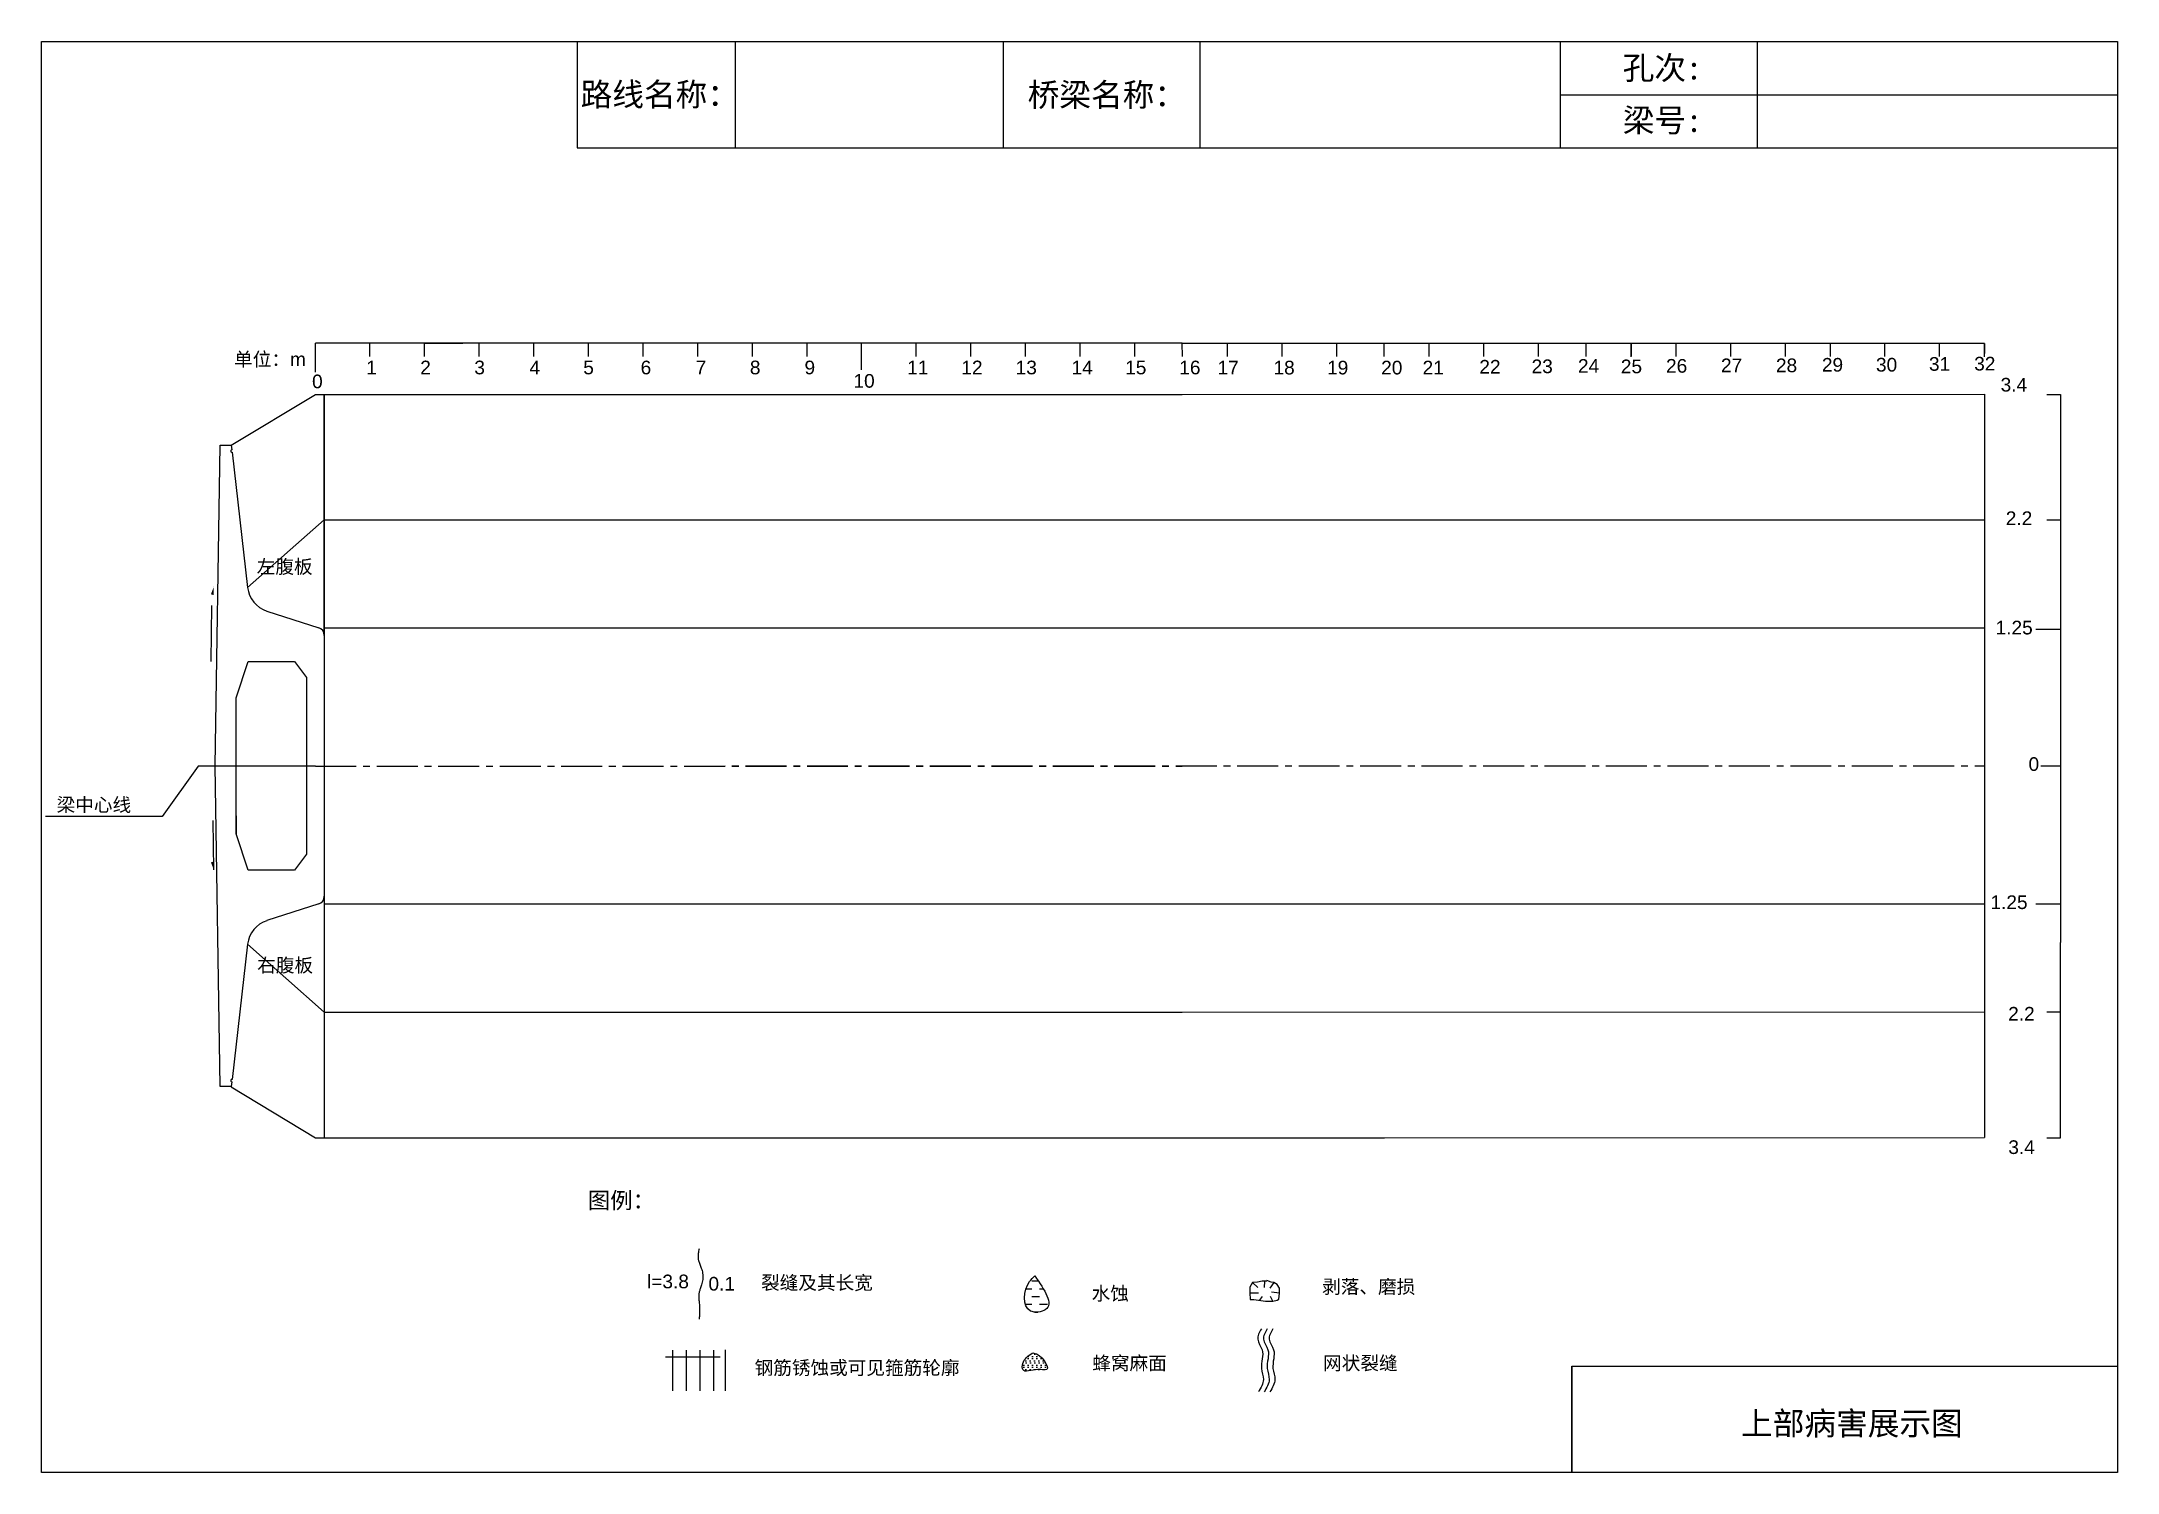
# Model space of a CAD drawing. Header units: millimetres. Extents: x 3305.1 to 3343.1, y 1660.6 to 1686.8.
import ezdxf

# ---------------------------------------------------------------- set-up
doc = ezdxf.new("R2010")
doc.units = ezdxf.units.MM
for name, pattern in [('1', [2, 1, 1]), ('CENTER2', [1.125, 0.75, -0.125, 0.125, -0.125]), ('DASHED', [0.75, 0.5, -0.25])]:
    doc.linetypes.add(name, pattern=pattern)
for name, color, linetype in [('1', 1, 'Continuous'), ('加固措施', 7, 'Continuous'), ('图层1', 7, 'Continuous'), ('病害', 5, 'Continuous')]:
    doc.layers.add(name, color=color, linetype=linetype)
doc.styles.get("Standard").update_dxf_attribs({"font": 'arial.ttf'})
doc.styles.add('汉字', font='')
doc.styles.get('汉字').set_extended_font_data('SimSun')
pattern_1 = [(0, (3021.06641, 1639.54322), (0.0396875, 0.079375), [0, -0.079375])]
pattern_2 = [(0, (2813.61506, 1609.972724), (0.0396875, 0.079375), [0, -0.079375])]
pattern_3 = [(0, (3051.34034, 1645.9957), (0.142875, 0.142875), [0.142875, -0.142875])]

# ---------------------------------------------------------------- blocks, each defined once
blk = doc.blocks.new('adfsd')
at = {"lineweight": -2, "ltscale": 0.5}
for p, q in [((1140.876, -3083.768), (1140.94, -3083.769)), ((1140.897, -3083.694), (1140.936, -3083.729)), ((1140.948, -3083.824), (1140.969, -3083.796)), ((1140.983, -3083.682), (1140.981, -3083.729)), ((1141.053, -3083.694), (1141.022, -3083.735)), ((1141.045, -3083.83), (1141.028, -3083.796)), ((1141.094, -3083.772), (1141.036, -3083.763))]:
    blk.add_line(p, q, dxfattribs=at)
blk.add_lwpolyline([(1141, -3083.682), (1140.967, -3083.682), (1140.934, -3083.69), (1140.897, -3083.694), (1140.876, -3083.727), (1140.876, -3083.768), (1140.88, -3083.818), (1140.905, -3083.818), (1140.991, -3083.83), (1141.045, -3083.83), (1141.078, -3083.822), (1141.09, -3083.814), (1141.094, -3083.772), (1141.094, -3083.735), (1141.078, -3083.707), (1141.053, -3083.694), (1141.033, -3083.69), (1141, -3083.678)], dxfattribs=at)

msp = doc.modelspace()

# ---------------------------------------------------------------- hatches: boundary and pattern name
at = {"layer": '加固措施', "lineweight": -2}
h = msp.add_hatch(dxfattribs=at)
h.set_pattern_fill('DASH', color=256, scale=0.045)
h.set_pattern_definition(pattern_3)
edge = h.paths.add_edge_path()
edge.add_spline(control_points=[(3323.288, 1664.233), (3323.253, 1664.201), (3323.086, 1664.053), (3323.041, 1663.516), (3323.711, 1663.611), (3323.463, 1663.975), (3323.288, 1664.233)], knot_values=[0, 0, 0, 0, 3.237042, 15.187225, 21.182779, 35.601669, 35.601669, 35.601669, 35.601669], degree=3, periodic=0)
h = msp.add_hatch(dxfattribs=at)
h.set_pattern_fill('DASH', color=256, scale=0.045)
h.set_pattern_definition(pattern_3)
edge = h.paths.add_edge_path()
edge.add_spline(control_points=[(3323.288, 1664.233), (3323.253, 1664.201), (3323.086, 1664.053), (3323.041, 1663.516), (3323.711, 1663.611), (3323.463, 1663.975), (3323.288, 1664.233)], knot_values=[0, 0, 0, 0, 3.237042, 15.187225, 21.182779, 35.601669, 35.601669, 35.601669, 35.601669], degree=3, periodic=0)
h = msp.add_hatch(dxfattribs=at)
h.set_pattern_fill('DOTS', scale=0.05)
h.set_pattern_definition(pattern_1)
edge = h.paths.add_edge_path()
edge.add_spline(control_points=[(3323.241, 1662.821), (3323.166, 1662.769), (3323.061, 1662.697), (3323.049, 1662.428), (3323.299, 1662.551), (3323.638, 1662.455), (3323.385, 1662.827), (3323.249, 1662.821), (3323.241, 1662.821)], knot_values=[0, 0, 0, 0, 5.205471, 7.397577, 12.944796, 16.169923, 23.88441, 24.400432, 24.400432, 24.400432, 24.400432], degree=3, periodic=0)
h = msp.add_hatch(dxfattribs=at)
h.set_pattern_fill('DOTS', scale=0.05)
h.set_pattern_definition(pattern_1)
edge = h.paths.add_edge_path()
edge.add_spline(control_points=[(3323.241, 1662.821), (3323.166, 1662.769), (3323.061, 1662.697), (3323.049, 1662.428), (3323.299, 1662.551), (3323.638, 1662.455), (3323.385, 1662.827), (3323.249, 1662.821), (3323.241, 1662.821)], knot_values=[0, 0, 0, 0, 5.205471, 7.397577, 12.944796, 16.169923, 23.88441, 24.400432, 24.400432, 24.400432, 24.400432], degree=3, periodic=0)
at = {"layer": '病害', "lineweight": -2}
h = msp.add_hatch(dxfattribs=at)
h.set_pattern_fill('DOTS', color=4, scale=0.05, style=0)
h.set_pattern_definition(pattern_2)
edge = h.paths.add_edge_path()
edge.add_spline(control_points=[(3323.241, 1662.821), (3323.166, 1662.769), (3323.061, 1662.697), (3323.049, 1662.428), (3323.299, 1662.551), (3323.638, 1662.455), (3323.385, 1662.827), (3323.249, 1662.821), (3323.241, 1662.821)], knot_values=[0, 0, 0, 0, 1.041094, 1.479515, 2.588959, 3.233985, 4.776882, 4.880086, 4.880086, 4.880086, 4.880086], degree=3, periodic=0)
h = msp.add_hatch(dxfattribs=at)
h.set_pattern_fill('DOTS', color=4, scale=0.05, style=0)
h.set_pattern_definition(pattern_2)
edge = h.paths.add_edge_path()
edge.add_spline(control_points=[(3323.241, 1662.821), (3323.166, 1662.769), (3323.061, 1662.697), (3323.049, 1662.428), (3323.299, 1662.551), (3323.638, 1662.455), (3323.385, 1662.827), (3323.249, 1662.821), (3323.241, 1662.821)], knot_values=[0, 0, 0, 0, 1.041094, 1.479515, 2.588959, 3.233985, 4.776882, 4.880086, 4.880086, 4.880086, 4.880086], degree=3, periodic=0)

# ---------------------------------------------------------------- linework, layer by layer
at = {"color": 0, "linetype": 'ByBlock'}
for p, q in [((3305.105, 1686.833), (3343.105, 1686.833)), ((3314.907, 1686.833), (3314.907, 1684.886)), ((3322.706, 1686.833), (3322.706, 1684.886)), ((3332.905, 1686.833), (3332.905, 1684.886)), ((3336.507, 1686.829), (3336.507, 1684.881)), ((3343.105, 1686.833), (3343.105, 1660.633)), ((3314.907, 1684.886), (3343.105, 1684.886)), ((3325.987, 1681.308), (3329.684, 1681.308)), ((3329.684, 1681.308), (3333.38, 1681.308)), ((3310.28, 1675.96), (3310.28, 1680.373)), ((3310.28, 1680.373), (3310.28, 1666.763)), ((3310.28, 1678.073), (3308.877, 1676.836)), ((3342.059, 1676.79), (3342.059, 1670.34)), ((3342.059, 1676.068), (3341.612, 1676.068)), ((3342.059, 1673.565), (3341.699, 1673.565)), ((3342.059, 1671.041), (3341.612, 1671.041)), ((3310.28, 1669.063), (3308.877, 1670.307)), ((3333.12, 1660.633), (3333.12, 1662.581)), ((3333.12, 1662.581), (3343.105, 1662.581)), ((3343.105, 1660.633), (3305.105, 1660.633))]:
    msp.add_line(p, q, dxfattribs=at)
at = {"color": 0}
for p, q in [((3310.117, 1680.779), (3310.117, 1681.308)), ((3325.987, 1681.308), (3310.117, 1681.308)), ((3310.117, 1680.779), (3310.117, 1681.308)), ((3325.987, 1681.308), (3310.117, 1681.308)), ((3311.117, 1681.067), (3311.117, 1681.308)), ((3311.117, 1681.067), (3311.117, 1681.308)), ((3312.117, 1681.067), (3312.117, 1681.308)), ((3312.117, 1681.308), (3312.817, 1681.308)), ((3312.117, 1681.067), (3312.117, 1681.308)), ((3312.117, 1681.308), (3312.817, 1681.308)), ((3313.117, 1681.067), (3313.117, 1681.308)), ((3313.117, 1681.067), (3313.117, 1681.308)), ((3314.117, 1681.067), (3314.117, 1681.308)), ((3314.117, 1681.067), (3314.117, 1681.308)), ((3315.117, 1681.067), (3315.117, 1681.308)), ((3315.117, 1681.067), (3315.117, 1681.308)), ((3316.117, 1681.067), (3316.117, 1681.308)), ((3316.117, 1681.067), (3316.117, 1681.308)), ((3317.117, 1681.067), (3317.117, 1681.308)), ((3317.117, 1681.067), (3317.117, 1681.308)), ((3318.117, 1681.067), (3318.117, 1681.308)), ((3318.117, 1681.067), (3318.117, 1681.308)), ((3319.117, 1681.067), (3319.117, 1681.308)), ((3319.117, 1681.067), (3319.117, 1681.308)), ((3320.117, 1680.825), (3320.117, 1681.308)), ((3320.117, 1680.825), (3320.117, 1681.308)), ((3321.117, 1681.067), (3321.117, 1681.308)), ((3321.117, 1681.067), (3321.117, 1681.308)), ((3322.117, 1681.067), (3322.117, 1681.308)), ((3322.117, 1681.067), (3322.117, 1681.308)), ((3323.117, 1681.067), (3323.117, 1681.308)), ((3323.117, 1681.067), (3323.117, 1681.308)), ((3324.117, 1681.067), (3324.117, 1681.308)), ((3324.117, 1681.067), (3324.117, 1681.308)), ((3325.117, 1681.067), (3325.117, 1681.308)), ((3325.117, 1681.067), (3325.117, 1681.308)), ((3325.988, 1681.067), (3325.987, 1681.308)), ((3326.813, 1681.064), (3326.813, 1681.306)), ((3326.813, 1681.064), (3326.813, 1681.306)), ((3327.813, 1681.064), (3327.813, 1681.306)), ((3327.813, 1681.064), (3327.813, 1681.306)), ((3328.813, 1681.064), (3328.813, 1681.306)), ((3328.813, 1681.064), (3328.813, 1681.306)), ((3329.684, 1681.064), (3329.683, 1681.306)), ((3330.508, 1681.064), (3330.508, 1681.306)), ((3331.508, 1681.064), (3331.508, 1681.306)), ((3332.508, 1681.064), (3332.508, 1681.306)), ((3333.379, 1681.064), (3333.379, 1681.308)), ((3334.204, 1681.063), (3334.204, 1681.308)), ((3335.027, 1681.064), (3335.027, 1681.305)), ((3336.027, 1681.064), (3336.027, 1681.305)), ((3337.027, 1681.064), (3337.027, 1681.305)), ((3337.849, 1681.064), (3337.849, 1681.305)), ((3338.849, 1681.064), (3338.849, 1681.305)), ((3339.849, 1681.064), (3339.849, 1681.308)), ((3340.67, 1681.063), (3340.67, 1681.304)), ((3341.81, 1680.372), (3342.06, 1680.372)), ((3341.81, 1680.372), (3342.06, 1680.372)), ((3342.06, 1680.372), (3342.06, 1678.072)), ((3342.06, 1680.372), (3342.06, 1678.072)), ((3342.06, 1678.072), (3341.81, 1678.072)), ((3342.06, 1678.072), (3341.81, 1678.072)), ((3342.059, 1678.07), (3342.059, 1676.79)), ((3342.059, 1678.07), (3342.059, 1676.79)), ((3307.974, 1673.568), (3307.313, 1672.642)), ((3307.974, 1673.568), (3307.313, 1672.642)), ((3307.313, 1672.642), (3305.18, 1672.642)), ((3307.313, 1672.642), (3305.18, 1672.642)), ((3342.059, 1669.06), (3342.059, 1670.34)), ((3342.059, 1669.06), (3342.059, 1670.34)), ((3342.059, 1669.06), (3341.809, 1669.06)), ((3342.059, 1669.06), (3341.809, 1669.06)), ((3342.059, 1666.76), (3342.059, 1669.06)), ((3342.059, 1666.76), (3342.059, 1669.06)), ((3341.809, 1666.76), (3342.059, 1666.76)), ((3341.809, 1666.76), (3342.059, 1666.76))]:
    msp.add_line(p, q, dxfattribs=at)
for p, q in [((3333.379, 1681.308), (3334.204, 1681.308)), ((3334.204, 1681.308), (3334.204, 1681.075)), ((3334.204, 1681.308), (3337.027, 1681.308)), ((3337.027, 1681.308), (3339.849, 1681.308)), ((3339.849, 1681.308), (3340.67, 1681.308)), ((3340.67, 1681.304), (3340.67, 1681.124)), ((3310.117, 1680.373), (3340.67, 1680.376)), ((3340.67, 1680.376), (3340.671, 1666.764)), ((3308.577, 1679.443), (3310.117, 1680.373)), ((3308.577, 1679.443), (3310.117, 1680.373)), ((3310.117, 1680.373), (3325.987, 1680.373)), ((3310.28, 1678.073), (3340.67, 1678.076)), ((3310.28, 1678.073), (3325.987, 1678.073)), ((3310.28, 1676.1), (3340.67, 1676.1)), ((3310.117, 1673.568), (3307.974, 1673.568)), ((3310.117, 1673.568), (3307.974, 1673.568)), ((3310.28, 1671.043), (3340.671, 1671.044)), ((3310.28, 1669.063), (3340.671, 1669.066)), ((3310.28, 1669.063), (3325.987, 1669.063)), ((3308.577, 1667.693), (3310.117, 1666.763)), ((3308.577, 1667.693), (3310.117, 1666.763)), ((3310.117, 1666.763), (3340.671, 1666.764)), ((3310.117, 1666.763), (3329.686, 1666.763))]:
    msp.add_line(p, q)
at = {"color": 5, "linetype": '1', "ltscale": 7.5}
for p, q in [((3308.283, 1673.572), (3308.372, 1679.443)), ((3308.372, 1679.443), (3308.577, 1679.443)), ((3308.577, 1679.443), (3308.587, 1679.356)), ((3308.592, 1679.312), (3308.877, 1676.836)), ((3309.23, 1676.406), (3310.178, 1676.1)), ((3310.28, 1675.96), (3310.28, 1671.183)), ((3308.372, 1667.7), (3308.283, 1673.572)), ((3310.178, 1671.043), (3309.23, 1670.737)), ((3308.877, 1670.307), (3308.592, 1667.831)), ((3308.577, 1667.7), (3308.372, 1667.7)), ((3308.587, 1667.787), (3308.577, 1667.7))]:
    msp.add_line(p, q, dxfattribs=at)
at = {"color": 7, "linetype": 'Continuous', "ltscale": 7.5}
for p, q in [((3308.217, 1676.507), (3308.202, 1675.48)), ((3308.259, 1671.666), (3308.246, 1672.573))]:
    msp.add_line(p, q, dxfattribs=at)
at = {"color": 1, "linetype": 'CENTER2'}
for q in [(3340.67, 1673.571), (3325.987, 1673.568)]:
    msp.add_line((3310.117, 1673.568), q, dxfattribs=at)
at = {"color": 2, "linetype": '1', "ltscale": 7.5}
msp.add_line((3308.669, 1672.654), (3308.669, 1672.324), dxfattribs=at)
at = {"color": 1, "linetype": 'DASHED', "ltscale": 2}
for p, q in [((3316.528, 1662.751), (3317.778, 1662.751)), ((3316.528, 1662.751), (3317.778, 1662.751)), ((3316.653, 1662.876), (3316.653, 1662.126)), ((3316.653, 1662.876), (3316.653, 1662.126)), ((3316.903, 1662.876), (3316.903, 1662.126)), ((3316.903, 1662.876), (3316.903, 1662.126)), ((3317.153, 1662.876), (3317.153, 1662.126)), ((3317.153, 1662.876), (3317.153, 1662.126)), ((3317.403, 1662.876), (3317.403, 1662.126)), ((3317.403, 1662.876), (3317.403, 1662.126)), ((3317.616, 1662.878), (3317.616, 1662.128)), ((3317.616, 1662.878), (3317.616, 1662.128))]:
    msp.add_line(p, q, dxfattribs=at)
at = {"color": 0, "linetype": 'ByBlock'}
msp.add_lwpolyline([(3305.105, 1686.833), (3343.105, 1686.833), (3343.105, 1660.633), (3305.105, 1660.633)], close=True, dxfattribs=at)
at = {"color": 5}
for centre, start, end in [((3308.59, 1679.334), 96.5602, 276.5602), ((3308.59, 1667.809), 83.4398, 263.4398)]:
    msp.add_arc(centre, 0.022, start, end, dxfattribs=at)
for points in [[(3327.435, 1663.262), (3327.367, 1663.072), (3327.447, 1662.882), (3327.435, 1662.538), (3327.471, 1662.336), (3327.379, 1662.109)], [(3327.435, 1663.262), (3327.367, 1663.072), (3327.447, 1662.882), (3327.435, 1662.538), (3327.471, 1662.336), (3327.379, 1662.109)], [(3327.541, 1663.262), (3327.473, 1663.072), (3327.553, 1662.882), (3327.541, 1662.538), (3327.577, 1662.336), (3327.485, 1662.109)], [(3327.541, 1663.262), (3327.473, 1663.072), (3327.553, 1662.882), (3327.541, 1662.538), (3327.577, 1662.336), (3327.485, 1662.109)], [(3327.645, 1663.262), (3327.577, 1663.072), (3327.657, 1662.882), (3327.645, 1662.538), (3327.682, 1662.336), (3327.59, 1662.109)], [(3327.645, 1663.262), (3327.577, 1663.072), (3327.657, 1662.882), (3327.645, 1662.538), (3327.682, 1662.336), (3327.59, 1662.109)]]:
    msp.add_spline(points, degree=3)
at = {"lineweight": -2}
msp.add_spline([(3323.241, 1662.821), (3323.067, 1662.627), (3323.067, 1662.518), (3323.344, 1662.518), (3323.505, 1662.518), (3323.266, 1662.821), (3323.241, 1662.821)], degree=3, dxfattribs=at)
msp.add_spline([(3323.241, 1662.821), (3323.067, 1662.627), (3323.067, 1662.518), (3323.344, 1662.518), (3323.505, 1662.518), (3323.266, 1662.821), (3323.241, 1662.821)], degree=3, dxfattribs=at)
at = {"color": 7}
for points in [[(3308.259, 1676.851), (3308.258, 1676.773), (3308.206, 1676.715), (3308.257, 1676.695)], [(3308.259, 1671.666), (3308.258, 1671.744), (3308.206, 1671.802), (3308.257, 1671.821)]]:
    msp.add_solid(points, dxfattribs=at)
at = {"layer": '1', "color": 5, "linetype": '1', "ltscale": 7.5}
for p, q in [((3308.669, 1674.819), (3308.889, 1675.48)), ((3308.889, 1675.48), (3309.737, 1675.48)), ((3309.737, 1675.48), (3309.957, 1675.186)), ((3309.957, 1675.186), (3309.957, 1671.957)), ((3308.669, 1672.324), (3308.669, 1674.819)), ((3308.889, 1671.663), (3308.669, 1672.324)), ((3309.737, 1671.663), (3308.889, 1671.663)), ((3309.957, 1671.957), (3309.737, 1671.663))]:
    msp.add_line(p, q, dxfattribs=at)
for centre, major_axis, start_param, end_param in [((3309.387, 1676.895), (-0.363, 0.363), 0.899895, 2.044152), ((3310.133, 1675.96), (-0.104, 0.104), 3.926991, 5.185745), ((3310.133, 1671.183), (-0.104, -0.104), 1.09744, 2.356194), ((3309.387, 1670.248), (-0.363, 0.363), 5.809829, 6.954086)]:
    msp.add_ellipse(centre, major_axis=major_axis, ratio=1, start_param=start_param, end_param=end_param, dxfattribs=at)
at = {"layer": '加固措施', "lineweight": -2}
msp.add_spline([(3323.288, 1664.233), (3323.188, 1664.128), (3323.21, 1663.59), (3323.479, 1663.613), (3323.288, 1664.233)], degree=3, dxfattribs=at)
msp.add_spline([(3323.288, 1664.233), (3323.188, 1664.128), (3323.21, 1663.59), (3323.479, 1663.613), (3323.288, 1664.233)], degree=3, dxfattribs=at)
at = {"layer": '图层1', "lineweight": -2}
msp.add_open_spline([(3317.141, 1664.731), (3317.139, 1664.715), (3317.136, 1664.7), (3317.128, 1664.654), (3317.124, 1664.625), (3317.123, 1664.585), (3317.123, 1664.572), (3317.124, 1664.551), (3317.125, 1664.543), (3317.128, 1664.528), (3317.129, 1664.52), (3317.137, 1664.493), (3317.144, 1664.472), (3317.162, 1664.425), (3317.172, 1664.4), (3317.192, 1664.346), (3317.201, 1664.316), (3317.21, 1664.265), (3317.212, 1664.246), (3317.213, 1664.206), (3317.211, 1664.187), (3317.206, 1664.151), (3317.203, 1664.133), (3317.195, 1664.1), (3317.19, 1664.084), (3317.177, 1664.044), (3317.169, 1664.021), (3317.155, 1663.977), (3317.149, 1663.957), (3317.142, 1663.929), (3317.14, 1663.921), (3317.138, 1663.905), (3317.137, 1663.898), (3317.136, 1663.884), (3317.136, 1663.877), (3317.135, 1663.849), (3317.136, 1663.828), (3317.14, 1663.783), (3317.142, 1663.759), (3317.147, 1663.717), (3317.148, 1663.7), (3317.151, 1663.667), (3317.151, 1663.651), (3317.152, 1663.621), (3317.152, 1663.606), (3317.151, 1663.562), (3317.15, 1663.533), (3317.146, 1663.483), (3317.144, 1663.462), (3317.143, 1663.441)], degree=3, knots=[0, 0, 0, 0, 0.93103, 0.93103, 2.904338, 2.904338, 3.933552, 3.933552, 4.598026, 4.598026, 5.2625, 5.2625, 6.799065, 6.799065, 8.335629, 8.335629, 9.872194, 9.872194, 10.744529, 10.744529, 11.616864, 11.616864, 12.4892, 12.4892, 13.361535, 13.361535, 14.755665, 14.755665, 16.149795, 16.149795, 16.835641, 16.835641, 17.410365, 17.410365, 17.98509, 17.98509, 19.45733, 19.45733, 20.929571, 20.929571, 21.910052, 21.910052, 22.722819, 22.722819, 23.535585, 23.535585, 25.161117, 25.161117, 26.428502, 26.428502, 26.428502, 26.428502], dxfattribs=at)
msp.add_open_spline([(3317.141, 1664.731), (3317.139, 1664.715), (3317.136, 1664.7), (3317.128, 1664.654), (3317.124, 1664.625), (3317.123, 1664.585), (3317.123, 1664.572), (3317.124, 1664.551), (3317.125, 1664.543), (3317.128, 1664.528), (3317.129, 1664.52), (3317.137, 1664.493), (3317.144, 1664.472), (3317.162, 1664.425), (3317.172, 1664.4), (3317.192, 1664.346), (3317.201, 1664.316), (3317.21, 1664.265), (3317.212, 1664.246), (3317.213, 1664.206), (3317.211, 1664.187), (3317.206, 1664.151), (3317.203, 1664.133), (3317.195, 1664.1), (3317.19, 1664.084), (3317.177, 1664.044), (3317.169, 1664.021), (3317.155, 1663.977), (3317.149, 1663.957), (3317.142, 1663.929), (3317.14, 1663.921), (3317.138, 1663.905), (3317.137, 1663.898), (3317.136, 1663.884), (3317.136, 1663.877), (3317.135, 1663.849), (3317.136, 1663.828), (3317.14, 1663.783), (3317.142, 1663.759), (3317.147, 1663.717), (3317.148, 1663.7), (3317.151, 1663.667), (3317.151, 1663.651), (3317.152, 1663.621), (3317.152, 1663.606), (3317.151, 1663.562), (3317.15, 1663.533), (3317.146, 1663.483), (3317.144, 1663.462), (3317.143, 1663.441)], degree=3, knots=[0, 0, 0, 0, 0.93103, 0.93103, 2.904338, 2.904338, 3.933552, 3.933552, 4.598026, 4.598026, 5.2625, 5.2625, 6.799065, 6.799065, 8.335629, 8.335629, 9.872194, 9.872194, 10.744529, 10.744529, 11.616864, 11.616864, 12.4892, 12.4892, 13.361535, 13.361535, 14.755665, 14.755665, 16.149795, 16.149795, 16.835641, 16.835641, 17.410365, 17.410365, 17.98509, 17.98509, 19.45733, 19.45733, 20.929571, 20.929571, 21.910052, 21.910052, 22.722819, 22.722819, 23.535585, 23.535585, 25.161117, 25.161117, 26.428502, 26.428502, 26.428502, 26.428502], dxfattribs=at)
at = {"layer": '病害', "color": 5}
for p, q in [((3314.907, 1686.833), (3314.907, 1684.886)), ((3322.706, 1686.833), (3322.706, 1684.886)), ((3332.905, 1686.833), (3332.905, 1684.886)), ((3343.105, 1686.833), (3343.105, 1684.886)), ((3314.907, 1684.886), (3332.865, 1684.886)), ((3332.865, 1684.886), (3343.105, 1684.886)), ((3333.12, 1662.581), (3343.105, 1662.581)), ((3333.12, 1662.581), (3333.12, 1660.633))]:
    msp.add_line(p, q, dxfattribs=at)
at = {"layer": '病害', "color": 0}
for p, q in [((3317.803, 1686.833), (3317.803, 1684.886)), ((3326.307, 1686.833), (3326.307, 1684.886)), ((3332.905, 1685.855), (3343.105, 1685.855))]:
    msp.add_line(p, q, dxfattribs=at)

# ---------------------------------------------------------------- block references
at = {"color": 0, "xscale": 2.5, "yscale": 2.5, "zscale": 2.5}
msp.add_blockref('adfsd', (475.031, 9373.344), dxfattribs=at)
msp.add_blockref('adfsd', (475.031, 9373.344), dxfattribs=at)

# ---------------------------------------------------------------- texts
for s, p in [('单位：m', (3308.63, 1680.891)), ('单位：m', (3308.63, 1680.891)), ('1', (3311.048, 1680.74)), ('1', (3311.048, 1680.74)), ('2', (3312.037, 1680.74)), ('2', (3312.037, 1680.74)), ('3', (3313.027, 1680.74)), ('3', (3313.027, 1680.74)), ('4', (3314.037, 1680.74)), ('4', (3314.037, 1680.74)), ('5', (3315.021, 1680.74)), ('5', (3315.021, 1680.74)), ('6', (3316.071, 1680.74)), ('6', (3316.071, 1680.74)), ('7', (3317.078, 1680.74)), ('7', (3317.078, 1680.74)), ('8', (3318.071, 1680.74)), ('8', (3318.071, 1680.74)), ('9', (3319.071, 1680.74)), ('9', (3319.071, 1680.74)), ('11', (3320.95, 1680.74)), ('11', (3320.95, 1680.74)), ('12', (3321.942, 1680.74)), ('12', (3321.942, 1680.74)), ('13', (3322.936, 1680.74)), ('13', (3322.936, 1680.74)), ('14', (3323.96, 1680.74)), ('14', (3323.96, 1680.74)), ('15', (3324.941, 1680.74)), ('15', (3324.941, 1680.74)), ('16', (3325.931, 1680.74)), ('16', (3325.931, 1680.74)), ('17', (3326.632, 1680.738)), ('18', (3327.656, 1680.738)), ('19', (3328.637, 1680.738)), ('20', (3329.627, 1680.738)), ('21', (3330.385, 1680.738)), ('22', (3331.424, 1680.753)), ('23', (3332.38, 1680.761)), ('24', (3333.229, 1680.768)), ('25', (3334.014, 1680.76)), ('26', (3334.841, 1680.77)), ('27', (3335.847, 1680.779)), ('28', (3336.853, 1680.779)), ('29', (3337.694, 1680.789)), ('30', (3338.684, 1680.791)), ('31', (3339.654, 1680.805)), ('32', (3340.482, 1680.81)), ('0', (3310.057, 1680.485)), ('0', (3310.057, 1680.485)), ('10', (3319.967, 1680.495)), ('10', (3319.967, 1680.495)), ('3.4', (3340.966, 1680.425)), ('2.2', (3341.06, 1677.98)), ('左腹板', (3309.044, 1677.094)), ('左腹板', (3309.044, 1677.094)), ('1.25', (3340.874, 1675.978)), ('0', (3341.477, 1673.479)), ('梁中心线', (3305.381, 1672.733)), ('梁中心线', (3305.381, 1672.733)), ('1.25', (3340.78, 1670.95)), ('右腹板', (3309.053, 1669.795)), ('右腹板', (3309.053, 1669.795)), ('2.2', (3341.104, 1668.907)), ('3.4', (3341.107, 1666.465))]:
    msp.add_text(s, height=0.25).set_placement(p)
at = {"layer": '图层1', "style": '汉字'}
for s, p in [('孔次:', (3334.048, 1686.138)), ('路线名称：', (3314.973, 1685.652)), ('桥梁名称：', (3323.156, 1685.645)), ('梁号:', (3334.05, 1685.178)), ('上部病害展示图', (3336.215, 1661.32))]:
    msp.add_text(s, height=0.425, dxfattribs=at).set_placement(p)
at = {"layer": '图层1', "lineweight": -2, "attachment_point": 1}
for s, insert, char_height in [('图例：', (3315.106, 1665.766), 0.3), ('图例：', (3315.106, 1665.766), 0.3), ('l=3.8', (3316.188, 1664.256), 0.25), ('l=3.8', (3316.188, 1664.256), 0.25), ('0.1', (3317.313, 1664.214), 0.25), ('0.1', (3317.313, 1664.214), 0.25), ('裂缝及其长宽', (3318.276, 1664.233), 0.25), ('裂缝及其长宽', (3318.276, 1664.233), 0.25), ('水蚀', (3324.328, 1664.036), 0.25), ('水蚀', (3324.328, 1664.036), 0.25), ('剥落、磨损', (3328.546, 1664.161), 0.25), ('剥落、磨损', (3328.546, 1664.161), 0.25), ('钢筋锈蚀或可见箍筋轮廓', (3318.158, 1662.676), 0.25), ('钢筋锈蚀或可见箍筋轮廓', (3318.158, 1662.676), 0.25), ('蜂窝麻面', (3324.339, 1662.76), 0.25), ('蜂窝麻面', (3324.339, 1662.76), 0.25), ('网状裂缝', (3328.564, 1662.761), 0.25), ('网状裂缝', (3328.564, 1662.761), 0.25)]:
    msp.add_mtext(s, dxfattribs=dict(at, insert=insert, char_height=char_height))

doc.saveas('drawing.dxf')
